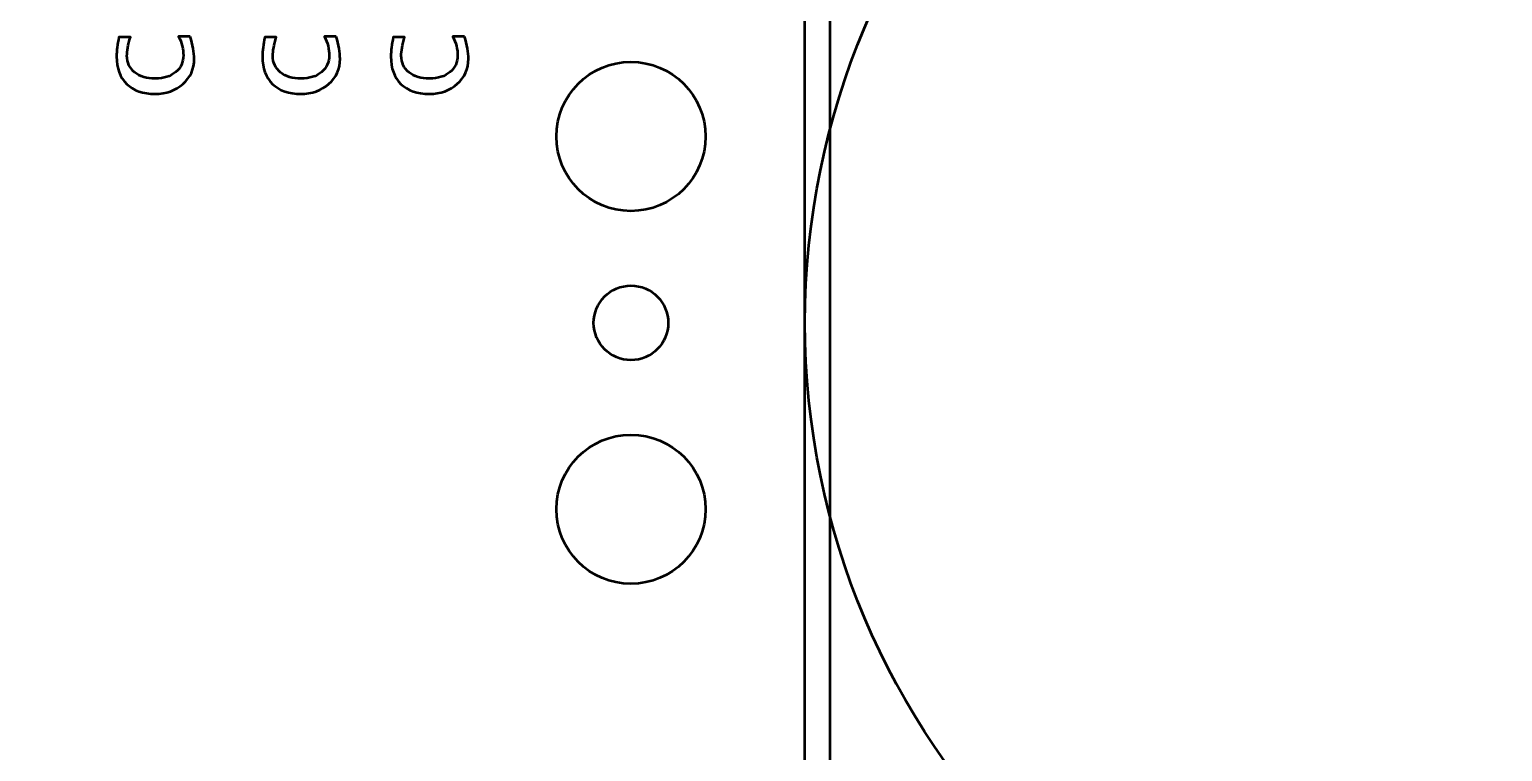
# Model space of a CAD drawing. Header units: centimetres. Extents: x -42.5 to 44.4, y -43.5 to 43.2.
# Drawn here: x -24.17 to -18.24, y -36.22 to -33.32 of the extents above; entities that cross this region are included whole.
import ezdxf

# ---------------------------------------------------------------- set-up
doc = ezdxf.new("R2010")
doc.units = ezdxf.units.CM
doc.header["$MEASUREMENT"] = 0
doc.layers.add('Layer 1', color=7, linetype='Continuous')

msp = doc.modelspace()

# ---------------------------------------------------------------- linework, layer by layer
at = {"layer": 'Layer 1', "lineweight": 53}
for centre, major_axis in [((-18, -34.5), (0, 3.05)), ((-21.74999, -35.24999), (0, 0.30001))]:
    msp.add_ellipse(centre, major_axis=major_axis, ratio=1, dxfattribs=at)
for points, knots in [([(-41.95, -42.95), (-41.95, -42.95), (-41.95, -14.05), (-41.95, -14.05), (-41.95, -14.05), (-41.95, -13.77386), (-41.72614, -13.55), (-41.45, -13.55), (-41.45, -13.55), (-41.45, -13.55), (-21.55, -13.55), (-21.55, -13.55), (-21.55, -13.55), (-21.27386, -13.55), (-21.05, -13.77386), (-21.05, -14.05), (-21.05, -14.05), (-21.05, -14.05), (-21.05, -42.95), (-21.05, -42.95), (-21.05, -42.95), (-21.05, -43.22614), (-21.27386, -43.45), (-21.55, -43.45), (-21.55, -43.45), (-21.55, -43.45), (-41.45, -43.45), (-41.45, -43.45), (-41.45, -43.45), (-41.72614, -43.45), (-41.95, -43.22614), (-41.95, -42.95)], [0, 0, 0, 0, 0.1111111, 0.1111111, 0.1111111, 0.1111111, 0.2222222, 0.2222222, 0.2222222, 0.2222222, 0.3333333, 0.3333333, 0.3333333, 0.3333333, 0.4444444, 0.4444444, 0.4444444, 0.4444444, 0.5555556, 0.5555556, 0.5555556, 0.5555556, 0.6666667, 0.6666667, 0.6666667, 0.6666667, 0.7777778, 0.7777778, 0.7777778, 0.7777778, 1, 1, 1, 1]), ([(-20.95, -42.95), (-20.95, -42.95), (-20.95, -14.05), (-20.95, -14.05), (-20.95, -14.05), (-20.95, -13.77386), (-20.72614, -13.55), (-20.45, -13.55), (-20.45, -13.55), (-20.45, -13.55), (-0.55, -13.55), (-0.55, -13.55), (-0.55, -13.55), (-0.27386, -13.55), (-0.05, -13.77386), (-0.05, -14.05), (-0.05, -14.05), (-0.05, -14.05), (-0.05, -42.95), (-0.05, -42.95), (-0.05, -42.95), (-0.05, -43.22614), (-0.27386, -43.45), (-0.55, -43.45), (-0.55, -43.45), (-0.55, -43.45), (-20.45, -43.45), (-20.45, -43.45), (-20.45, -43.45), (-20.72614, -43.45), (-20.95, -43.22614), (-20.95, -42.95)], [0, 0, 0, 0, 0.1111111, 0.1111111, 0.1111111, 0.1111111, 0.2222222, 0.2222222, 0.2222222, 0.2222222, 0.3333333, 0.3333333, 0.3333333, 0.3333333, 0.4444444, 0.4444444, 0.4444444, 0.4444444, 0.5555556, 0.5555556, 0.5555556, 0.5555556, 0.6666667, 0.6666667, 0.6666667, 0.6666667, 0.7777778, 0.7777778, 0.7777778, 0.7777778, 1, 1, 1, 1]), ([(-22.05, -33.75), (-22.05, -33.91569), (-21.91569, -34.05), (-21.75, -34.05), (-21.75, -34.05), (-21.58431, -34.05), (-21.45, -33.91569), (-21.45, -33.75), (-21.45, -33.75), (-21.45, -33.58431), (-21.58431, -33.45), (-21.75, -33.45), (-21.75, -33.45), (-21.91569, -33.45), (-22.05, -33.58431), (-22.05, -33.75)], [0, 0, 0, 0, 0.2, 0.2, 0.2, 0.2, 0.4, 0.4, 0.4, 0.4, 0.6, 0.6, 0.6, 0.6, 1, 1, 1, 1]), ([(-21.9, -34.5), (-21.9, -34.58284), (-21.83284, -34.65), (-21.75, -34.65), (-21.75, -34.65), (-21.66716, -34.65), (-21.6, -34.58284), (-21.6, -34.5), (-21.6, -34.5), (-21.6, -34.41716), (-21.66716, -34.35), (-21.75, -34.35), (-21.75, -34.35), (-21.83284, -34.35), (-21.9, -34.41716), (-21.9, -34.5)], [0, 0, 0, 0, 0.2, 0.2, 0.2, 0.2, 0.4, 0.4, 0.4, 0.4, 0.6, 0.6, 0.6, 0.6, 1, 1, 1, 1])]:
    msp.add_open_spline(points, degree=3, knots=knots, dxfattribs=at)
at = {"layer": 'Layer 1', "color": 5, "lineweight": 53}
for points in [[(-23.52286, -33.34708), (-23.51232, -33.38217), (-23.50706, -33.41246), (-23.50706, -33.43795), (-23.50706, -33.43795), (-23.50706, -33.47841), (-23.52201, -33.5119), (-23.55184, -33.53852), (-23.55184, -33.53852), (-23.58175, -33.56514), (-23.61947, -33.5785), (-23.66491, -33.5785), (-23.66491, -33.5785), (-23.71345, -33.5785), (-23.75137, -33.56533), (-23.77846, -33.53899), (-23.77846, -33.53899), (-23.80565, -33.51265), (-23.81919, -33.47587), (-23.81919, -33.42864), (-23.81919, -33.42864), (-23.81919, -33.40541), (-23.81599, -33.37925), (-23.8096, -33.35047), (-23.8096, -33.35047), (-23.8096, -33.35047), (-23.76388, -33.35047), (-23.76388, -33.35047), (-23.76388, -33.35047), (-23.77291, -33.38104), (-23.77742, -33.40597), (-23.77742, -33.42516), (-23.77742, -33.42516), (-23.77742, -33.45301), (-23.76698, -33.4753), (-23.74619, -33.49195), (-23.74619, -33.49195), (-23.7254, -33.5086), (-23.69765, -33.51698), (-23.66303, -33.51698), (-23.66303, -33.51698), (-23.62945, -33.51698), (-23.60235, -33.50832), (-23.58156, -33.49111), (-23.58156, -33.49111), (-23.56087, -33.47389), (-23.55052, -33.45141), (-23.55052, -33.42347), (-23.55052, -33.42347), (-23.55052, -33.39873), (-23.55692, -33.37333), (-23.56971, -33.34708), (-23.56971, -33.34708), (-23.56971, -33.34708), (-23.52286, -33.34708), (-23.52286, -33.34708)], [(-22.93611, -33.34708), (-22.92557, -33.38217), (-22.92031, -33.41246), (-22.92031, -33.43795), (-22.92031, -33.43795), (-22.92031, -33.47841), (-22.93526, -33.5119), (-22.96509, -33.53852), (-22.96509, -33.53852), (-22.995, -33.56514), (-23.03272, -33.5785), (-23.07816, -33.5785), (-23.07816, -33.5785), (-23.1267, -33.5785), (-23.16462, -33.56533), (-23.19171, -33.53899), (-23.19171, -33.53899), (-23.2189, -33.51265), (-23.23244, -33.47587), (-23.23244, -33.42864), (-23.23244, -33.42864), (-23.23244, -33.40541), (-23.22924, -33.37925), (-23.22285, -33.35047), (-23.22285, -33.35047), (-23.22285, -33.35047), (-23.17713, -33.35047), (-23.17713, -33.35047), (-23.17713, -33.35047), (-23.18616, -33.38104), (-23.19067, -33.40597), (-23.19067, -33.42516), (-23.19067, -33.42516), (-23.19067, -33.45301), (-23.18023, -33.4753), (-23.15944, -33.49195), (-23.15944, -33.49195), (-23.13865, -33.5086), (-23.1109, -33.51698), (-23.07628, -33.51698), (-23.07628, -33.51698), (-23.0427, -33.51698), (-23.0156, -33.50832), (-22.99481, -33.49111), (-22.99481, -33.49111), (-22.97412, -33.47389), (-22.96377, -33.45141), (-22.96377, -33.42347), (-22.96377, -33.42347), (-22.96377, -33.39873), (-22.97017, -33.37333), (-22.98296, -33.34708), (-22.98296, -33.34708), (-22.98296, -33.34708), (-22.93611, -33.34708), (-22.93611, -33.34708)], [(-22.41951, -33.34708), (-22.40897, -33.38217), (-22.40371, -33.41246), (-22.40371, -33.43795), (-22.40371, -33.43795), (-22.40371, -33.47841), (-22.41866, -33.5119), (-22.44849, -33.53852), (-22.44849, -33.53852), (-22.4784, -33.56514), (-22.51612, -33.5785), (-22.56156, -33.5785), (-22.56156, -33.5785), (-22.6101, -33.5785), (-22.64802, -33.56533), (-22.67511, -33.53899), (-22.67511, -33.53899), (-22.7023, -33.51265), (-22.71584, -33.47587), (-22.71584, -33.42864), (-22.71584, -33.42864), (-22.71584, -33.40541), (-22.71264, -33.37925), (-22.70625, -33.35047), (-22.70625, -33.35047), (-22.70625, -33.35047), (-22.66053, -33.35047), (-22.66053, -33.35047), (-22.66053, -33.35047), (-22.66956, -33.38104), (-22.67407, -33.40597), (-22.67407, -33.42516), (-22.67407, -33.42516), (-22.67407, -33.45301), (-22.66363, -33.4753), (-22.64284, -33.49195), (-22.64284, -33.49195), (-22.62205, -33.5086), (-22.5943, -33.51698), (-22.55968, -33.51698), (-22.55968, -33.51698), (-22.5261, -33.51698), (-22.499, -33.50832), (-22.47821, -33.49111), (-22.47821, -33.49111), (-22.45752, -33.47389), (-22.44717, -33.45141), (-22.44717, -33.42347), (-22.44717, -33.42347), (-22.44717, -33.39873), (-22.45357, -33.37333), (-22.46636, -33.34708), (-22.46636, -33.34708), (-22.46636, -33.34708), (-22.41951, -33.34708), (-22.41951, -33.34708)]]:
    msp.add_open_spline(points, degree=3, knots=[0, 0, 0, 0, 0.0666667, 0.0666667, 0.0666667, 0.0666667, 0.1333333, 0.1333333, 0.1333333, 0.1333333, 0.2, 0.2, 0.2, 0.2, 0.2666667, 0.2666667, 0.2666667, 0.2666667, 0.3333333, 0.3333333, 0.3333333, 0.3333333, 0.4, 0.4, 0.4, 0.4, 0.4666667, 0.4666667, 0.4666667, 0.4666667, 0.5333333, 0.5333333, 0.5333333, 0.5333333, 0.6, 0.6, 0.6, 0.6, 0.6666667, 0.6666667, 0.6666667, 0.6666667, 0.7333333, 0.7333333, 0.7333333, 0.7333333, 0.8, 0.8, 0.8, 0.8, 0.8666667, 0.8666667, 0.8666667, 0.8666667, 1, 1, 1, 1], dxfattribs=at)

doc.saveas('drawing.dxf')
